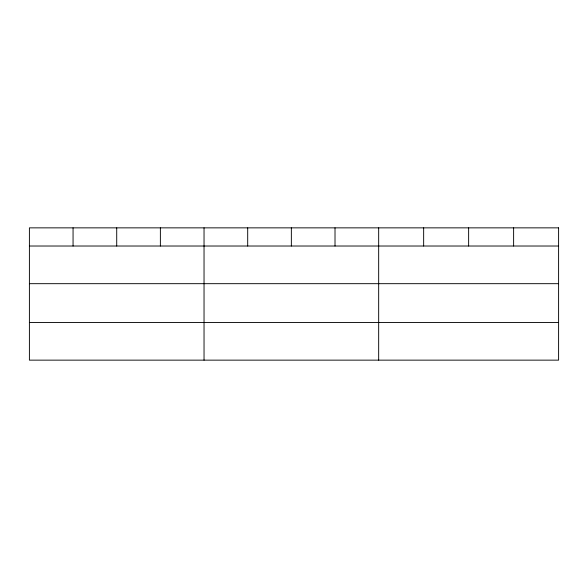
<?xml version="1.0" encoding="UTF-8"?>
<svg xmlns="http://www.w3.org/2000/svg" width="588" height="588" viewBox="0 0 588 588"><rect width="100%" height="100%" fill="white"/><g stroke="black" fill="none" stroke-linecap="round" stroke-linejoin="round"><path stroke-width="0.88" d="M29.4 246.019L558.6 246.019M29.4 283.681L558.6 283.681M29.4 322.481L558.6 322.481M513.618 227.857L513.618 246.019M468.636 227.857L468.636 246.019M423.654 227.857L423.654 246.019M378.672 227.857L378.672 360.143M335.013 227.857L335.013 246.019M291.354 227.857L291.354 246.019M247.695 227.857L247.695 246.019M204.036 227.857L204.036 360.143M160.377 227.857L160.377 246.019M116.718 227.857L116.718 246.019M73.059 227.857L73.059 246.019M558.6 227.857L29.4 227.857L29.4 360.143L558.6 360.143L558.6 227.857"/></g></svg>
